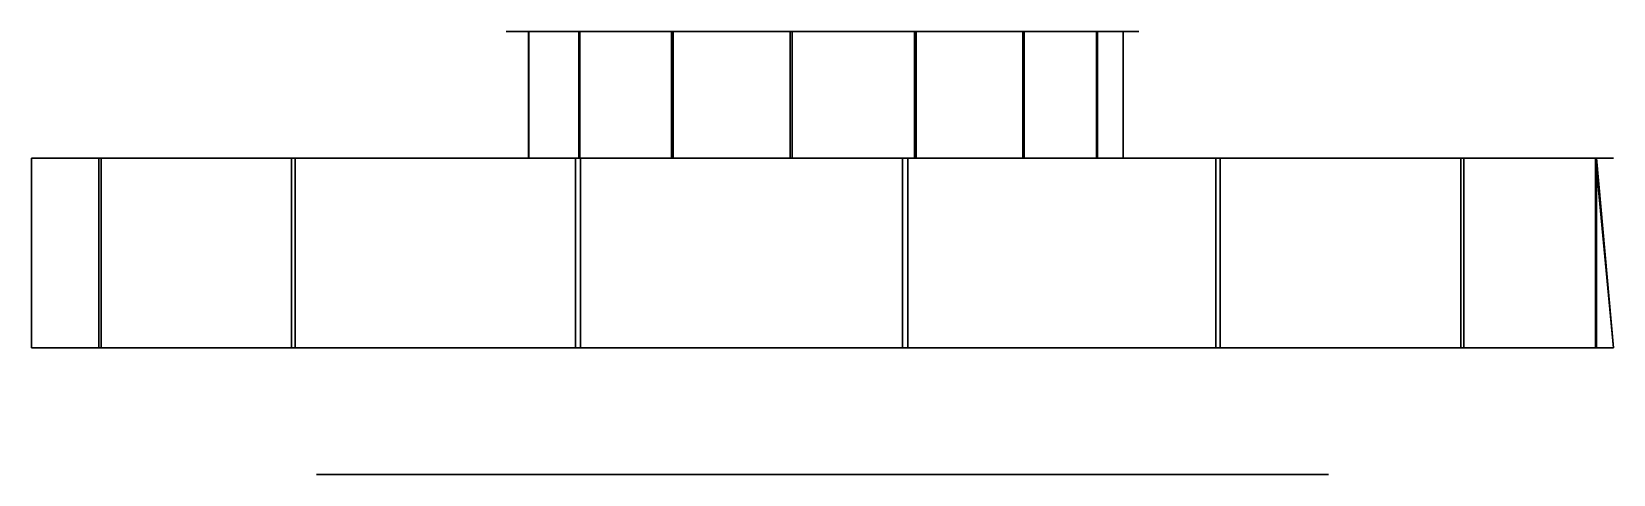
# Model space of a CAD drawing. Header units: millimetres. Extents: x -193 to 143, y -35 to 118.
# Drawn here: x -165 to -140, y 21.5 to 28.5 of the extents above; entities that cross this region are included whole.
import ezdxf

# ---------------------------------------------------------------- set-up
doc = ezdxf.new("R2010")
doc.units = ezdxf.units.MM
doc.layers.add('1', color=7, linetype='Continuous', true_color=0xffffff)

# ---------------------------------------------------------------- blocks, each defined once
blk = doc.blocks.new('UG_SURFACE_012')
at = {"layer": '1', "color": 21, "linetype": 'Continuous', "lineweight": 25}
for points in [[(-3.862713, 11.888206, -3), (-3.862713, 11.888206), (1.306606, 12.431524), (1.306606, 12.431524, -3)], [(-2.375, 4.113621), (-0.49651, 4.723979), (1.306606, 12.431524), (-3.862713, 11.888206)], [(6.25, 10.825317), (1.306606, 12.431524), (-0.49651, 4.723979), (1.467831, 4.517518)], [(1.306606, 12.431524, -3), (1.306606, 12.431524), (6.25, 10.825317), (6.25, 10.825317, -3)], [(-8.364133, 9.28931, -3), (-8.364133, 9.28931), (-3.862713, 11.888206), (-3.862713, 11.888206, -3)], [(-3.862713, 11.888206), (-8.364133, 9.28931), (-3.842831, 2.79198), (-2.375, 4.113621)], [(10.112712, 7.347316), (6.25, 10.825317), (1.467831, 4.517518), (3.17837, 3.529938)], [(6.25, 10.825317, -3), (6.25, 10.825317), (10.112712, 7.347316), (10.112712, 7.347316, -3)], [(-11.419319, 5.084208, -3), (-11.419319, 5.084208), (-8.364133, 9.28931), (-8.364133, 9.28931, -3)], [(-4.646201, 0.987581), (-3.842831, 2.79198), (-8.364133, 9.28931), (-11.419319, 5.084208)], [(12.226845, 2.598896), (10.112712, 7.347316), (3.17837, 3.529938), (4.339341, 1.931999)], [(10.112712, 7.347316, -3), (10.112712, 7.347316), (12.226845, 2.598896), (12.226845, 2.598896, -3)], [(-12.5, 0, -3), (-12.5, 0), (-11.419319, 5.084208), (-11.419319, 5.084208, -3)], [(-11.419319, 5.084208), (-12.5, 0), (-4.646201, -0.987581), (-4.646201, 0.987581)], [(-0.49651, 4.723979, 2), (-0.49651, 4.723979), (-2.375, 4.113621), (-2.375, 4.113621, 2)], [(1.467831, 4.517518, 2), (1.467831, 4.517518), (-0.49651, 4.723979), (-0.49651, 4.723979, 2)], [(3.17837, 3.529938, 2), (3.17837, 3.529938), (1.467831, 4.517518), (1.467831, 4.517518, 2)], [(-2.375, 4.113621, 2), (-2.375, 4.113621), (-3.842831, 2.79198), (-3.842831, 2.79198, 2)], [(4.339341, 1.931999, 2), (4.339341, 1.931999), (3.17837, 3.529938), (3.17837, 3.529938, 2)], [(-3.842831, 2.79198, 2), (-3.842831, 2.79198), (-4.646201, 0.987581), (-4.646201, 0.987581, 2)], [(4.339341, 1.931999), (4.75, 0), (12.226845, -2.598896), (12.226845, 2.598896)], [(12.226845, 2.598896), (12.226845, -2.598896), (12.5, 0, -3)], [(12.5, 0, -3), (12.226845, 2.598896, -3), (12.226845, 2.598896)], [(4.75, 0, 2), (4.75, 0), (4.339341, 1.931999), (4.339341, 1.931999, 2)], [(-4.646201, 0.987581, 2), (-4.646201, 0.987581), (-4.646201, -0.987581), (-4.646201, -0.987581, 2)], [(-11.419319, -5.084208, -3), (-11.419319, -5.084208), (-12.5, 0), (-12.5, 0, -3)], [(-3.842831, -2.79198), (-4.646201, -0.987581), (-12.5, 0), (-11.419319, -5.084208)], [(10.112712, -7.347316), (12.226845, -2.598896), (4.75, 0), (4.339341, -1.931999)], [(4.339341, -1.931999, 2), (4.339341, -1.931999), (4.75, 0), (4.75, 0, 2)], [(12.226845, -2.598896), (12.226845, -2.598896, -3), (12.5, 0, -3)], [(-4.646201, -0.987581, 2), (-4.646201, -0.987581), (-3.842831, -2.79198), (-3.842831, -2.79198, 2)], [(4.339341, -1.931999), (3.17837, -3.529938), (6.25, -10.825317), (10.112712, -7.347316)], [(3.17837, -3.529938, 2), (3.17837, -3.529938), (4.339341, -1.931999), (4.339341, -1.931999, 2)], [(12.226845, -2.598896, -3), (12.226845, -2.598896), (10.112712, -7.347316), (10.112712, -7.347316, -3)], [(-11.419319, -5.084208), (-8.364133, -9.28931), (-2.375, -4.113621), (-3.842831, -2.79198)], [(-3.842831, -2.79198, 2), (-3.842831, -2.79198), (-2.375, -4.113621), (-2.375, -4.113621, 2)], [(1.306606, -12.431524), (6.25, -10.825317), (3.17837, -3.529938), (1.467831, -4.517518)], [(1.467831, -4.517518, 2), (1.467831, -4.517518), (3.17837, -3.529938), (3.17837, -3.529938, 2)], [(-8.364133, -9.28931), (-3.862713, -11.888206), (-0.49651, -4.723979), (-2.375, -4.113621)], [(-2.375, -4.113621, 2), (-2.375, -4.113621), (-0.49651, -4.723979), (-0.49651, -4.723979, 2)], [(1.467831, -4.517518), (-0.49651, -4.723979), (-3.862713, -11.888206), (1.306606, -12.431524)], [(-0.49651, -4.723979, 2), (-0.49651, -4.723979), (1.467831, -4.517518), (1.467831, -4.517518, 2)], [(-8.364133, -9.28931, -3), (-8.364133, -9.28931), (-11.419319, -5.084208), (-11.419319, -5.084208, -3)], [(10.112712, -7.347316, -3), (10.112712, -7.347316), (6.25, -10.825317), (6.25, -10.825317, -3)], [(-3.862713, -11.888206, -3), (-3.862713, -11.888206), (-8.364133, -9.28931), (-8.364133, -9.28931, -3)], [(6.25, -10.825317, -3), (6.25, -10.825317), (1.306606, -12.431524), (1.306606, -12.431524, -3)], [(1.306606, -12.431524, -3), (1.306606, -12.431524), (-3.862713, -11.888206), (-3.862713, -11.888206, -3)]]:
    blk.add_3dface(points, dxfattribs=at)
blk = doc.blocks.new('3048-02_d10x053_BODY')
at = {"layer": '1', "color": 21, "linetype": 'Continuous', "lineweight": 25}
for centre, radius in [((0, 0, -3), 12.5), ((0, 0, -3), 10), ((0, 0), 4.75), ((0, 0, 2), 4.75)]:
    blk.add_circle(centre, radius, dxfattribs=at)
at = {"layer": '1', "color": 21, "linetype": 'Continuous', "lineweight": 25, "extrusion": (0, 0, -1)}
for centre, radius in [((0, 0), 12.5), ((0, 0, 5), 8), ((0, 0, -2), 5)]:
    blk.add_circle(centre, radius, dxfattribs=at)
at = {"layer": '1', "color": 21, "linetype": 'Continuous', "lineweight": 25}
blk.add_blockref('UG_SURFACE_012', (0, 0), dxfattribs=at)

msp = doc.modelspace()

# ---------------------------------------------------------------- block references
at = {"layer": '1', "color": 3, "linetype": 'Continuous', "lineweight": 18, "extrusion": (0, 1, 0), "rotation": 179.812131}
msp.add_blockref('3048-02_d10x053_BODY', (152.5, 126, 26.5), dxfattribs=at)

doc.saveas('drawing.dxf')
